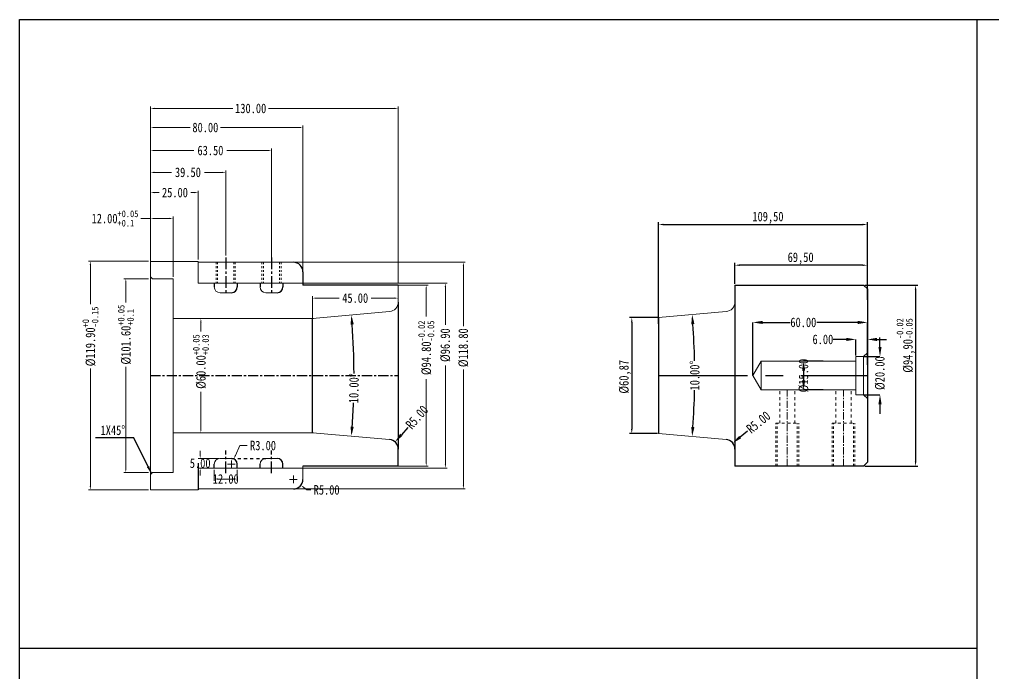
# Model space of a CAD drawing. Header units: millimetres. Extents: x 564 to 2602, y -1989 to 1042.
# Drawn here: x 564 to 1075, y 699 to 1042 of the extents above; entities that cross this region are included whole.
import ezdxf

# ---------------------------------------------------------------- set-up
doc = ezdxf.new("R2010")
doc.units = ezdxf.units.MM
doc.header["$LTSCALE"] = 16.335
doc.header["$PDMODE"] = 3
doc.header["$PDSIZE"] = 0.3125
for name, pattern in [('CENTER', [0.6, 0.375, -0.075, 0.075, -0.075]), ('HIDDEN', [0.2, 0.1, -0.1]), ('HIDDENX2', [0.75, 0.5, -0.25])]:
    doc.linetypes.add(name, pattern=pattern)
doc.layers.get('0').update_dxf_attribs({"linetype": 'CONTINUOUS'})
doc.layers.get('Defpoints').update_dxf_attribs({"linetype": 'CONTINUOUS'})
for name, color, linetype, lineweight in [('cool', 153, 'HIDDEN', 9), ('screw', 33, 'CONTINUOUS', 13), ('虚线', 6, 'HIDDENX2', 13)]:
    doc.layers.add(name, color=color, linetype=linetype, lineweight=lineweight)
doc.layers.add('DEFAULT_2', color=8, linetype='HIDDEN')
doc.styles.get("Standard").update_dxf_attribs({"font": 'txt', "width": 0.8})
doc.dimstyles.new('ISO-25', dxfattribs={"dimtxt": 2.5, "dimasz": 2.5, "dimexe": 1.25, "dimexo": 0.625, "dimtad": 1, "dimtxsty": 'Standard', "dimcen": 2.5, "dimadec": 0, "dimazin": 0, "dimtfac": 1, "dimtmove": 0, "dimatfit": 3, "dimfxl": 0, "dimarcsym": 0})
doc.dimstyles.new('mold', dxfattribs={"dimtxt": 5, "dimasz": 2.5, "dimexe": 1.25, "dimexo": 0.625, "dimtad": 1, "dimzin": 1, "dimtxsty": 'Standard', "dimcen": 0, "dimclrd": 3, "dimclre": 3, "dimclrt": 2, "dimadec": 0, "dimazin": 0, "dimtfac": 1, "dimtofl": 0, "dimtmove": 0, "dimatfit": 3, "dimfxl": 0, "dimarcsym": 0})
doc.dimstyles.get("Standard").update_dxf_attribs({"dimtxt": 0.15625, "dimasz": 0.1875, "dimexe": 0.125, "dimexo": 0.0625, "dimtad": 0, "dimtih": 1, "dimtoh": 1, "dimdsep": 46, "dimtxsty": 'Standard', "dimcen": 0.09, "dimadec": 0, "dimazin": 0, "dimtp": 0.01, "dimtm": 0.01, "dimtfac": 1, "dimtofl": 0, "dimtmove": 0, "dimatfit": 3, "dimfxl": 0, "dimtolj": 1, "dimarcsym": 0})
doc.dimstyles.new('STANDARD$0', dxfattribs={"dimscale": 2, "dimtxt": 3, "dimasz": 3, "dimexe": 1.25, "dimexo": 0.625, "dimgap": 0.5, "dimtad": 0, "dimdsep": 46, "dimlunit": 6, "dimtxsty": 'Standard', "dimblk": 'CLOSEDBLANK', "dimcen": 0, "dimclrt": 2, "dimazin": 2, "dimtfac": 2, "dimtmove": 1, "dimatfit": 3, "dimfxl": 0, "dimtolj": 1, "dimtzin": 0, "dimarcsym": 0})

# ---------------------------------------------------------------- blocks, each defined once
blk = doc.blocks.new('*D86')
at = {"color": 3, "lineweight": -2}
for p, q in [((939.73, 903.4), (939.73, 914.44)), ((1006.73, 913.19), (942.23, 913.19)), ((1009.23, 902.95), (1009.23, 914.44))]:
    blk.add_line(p, q, dxfattribs=at)
at = {"color": 3}
for points in [[(942.23, 913.61), (942.23, 912.77), (939.73, 913.19)], [(1006.73, 913.61), (1006.73, 912.77), (1009.23, 913.19)]]:
    blk.add_solid(points, dxfattribs=at)
at = {"layer": 'Defpoints', "color": 0}
for p in [(939.73, 913.19), (939.73, 902.77), (1009.23, 902.32)]:
    blk.add_point(p, dxfattribs=at)
at = {"color": 2, "insert": (974.23, 916.73), "char_height": 5, "attachment_point": 5}
blk.add_mtext('69,50', dxfattribs=at)
blk = doc.blocks.new('*D87')
at = {"color": 3, "lineweight": -2}
for p, q in [((1007.86, 902.77), (1035.78, 902.77)), ((1034.53, 900.27), (1034.53, 810.37)), ((1007.86, 807.87), (1035.78, 807.87))]:
    blk.add_line(p, q, dxfattribs=at)
at = {"color": 3}
for points in [[(1034.11, 900.27), (1034.94, 900.27), (1034.53, 902.77)], [(1034.11, 810.37), (1034.94, 810.37), (1034.53, 807.87)]]:
    blk.add_solid(points, dxfattribs=at)
at = {"layer": 'Defpoints', "color": 0}
for p in [(1007.23, 902.77), (1007.23, 807.87), (1034.53, 807.87)]:
    blk.add_point(p, dxfattribs=at)
at = {"color": 2, "insert": (1029.4, 871.13), "char_height": 5, "attachment_point": 5, "rotation": 90}
blk.add_mtext('%%C94,90{\\H0.7x;\\S-0.02^ -0.05;}', dxfattribs=at)
blk = doc.blocks.new('*D88')
at = {"color": 4, "lineweight": -2}
for p, q in [((998.23, 874.29), (991.23, 874.29)), ((1003.23, 865.82), (1003.23, 874.29)), ((1009.23, 867.32), (1009.23, 874.29)), ((1014.23, 874.29), (1019.23, 874.29))]:
    blk.add_line(p, q, dxfattribs=at)
at = {"color": 4}
for points in [[(998.23, 875.12), (998.23, 873.45), (1003.23, 874.29)], [(1014.23, 875.12), (1014.23, 873.45), (1009.23, 874.29)]]:
    blk.add_solid(points, dxfattribs=at)
at = {"layer": 'Defpoints', "color": 0}
for p in [(1003.23, 874.29), (1003.23, 865.82), (1009.23, 867.32)]:
    blk.add_point(p, dxfattribs=at)
at = {"color": 6, "insert": (985.9, 874.29), "char_height": 5, "attachment_point": 5}
blk.add_mtext('\\A1;6.00', dxfattribs=at)
blk = doc.blocks.new('*D89')
at = {"color": 4, "lineweight": -2}
for p, q in [((986.03, 862.82), (975.79, 862.82)), ((975.79, 857.82), (975.79, 852.82)), ((986.03, 847.82), (975.79, 847.82))]:
    blk.add_line(p, q, dxfattribs=at)
at = {"color": 4}
for points in [[(974.96, 857.82), (976.62, 857.82), (975.79, 862.82)], [(974.96, 852.82), (976.62, 852.82), (975.79, 847.82)]]:
    blk.add_solid(points, dxfattribs=at)
at = {"layer": 'Defpoints', "color": 0}
for p in [(986.03, 862.82), (975.79, 847.82), (986.03, 847.82)]:
    blk.add_point(p, dxfattribs=at)
at = {"color": 6, "insert": (975.79, 855.32), "char_height": 5, "attachment_point": 5, "rotation": 90}
blk.add_mtext('\\A1;%%c15.00', dxfattribs=at)
blk = doc.blocks.new('*D90')
at = {"color": 4, "lineweight": -2}
for p, q in [((949.23, 855.32), (949.23, 883.2)), ((954.23, 883.2), (968.65, 883.2)), ((1004.23, 883.2), (982.65, 883.2)), ((1009.23, 861), (1009.23, 883.2))]:
    blk.add_line(p, q, dxfattribs=at)
at = {"color": 4}
for points in [[(954.23, 884.03), (954.23, 882.37), (949.23, 883.2)], [(1004.23, 884.03), (1004.23, 882.37), (1009.23, 883.2)]]:
    blk.add_solid(points, dxfattribs=at)
at = {"layer": 'Defpoints', "color": 0}
for p in [(949.23, 883.2), (1009.23, 861), (949.23, 855.32)]:
    blk.add_point(p, dxfattribs=at)
at = {"color": 6, "insert": (975.65, 883.2), "char_height": 5, "attachment_point": 5}
blk.add_mtext('\\A1;60.00', dxfattribs=at)
blk = doc.blocks.new('*D108')
at = {"color": 4, "lineweight": -2}
for p, q in [((1015.86, 870.32), (1015.86, 875.32)), ((1007.23, 865.32), (1015.86, 865.32)), ((1007.23, 845.32), (1015.86, 845.32)), ((1015.86, 840.32), (1015.86, 835.32))]:
    blk.add_line(p, q, dxfattribs=at)
at = {"color": 4}
for points in [[(1015.03, 870.32), (1016.69, 870.32), (1015.86, 865.32)], [(1015.03, 840.32), (1016.69, 840.32), (1015.86, 845.32)]]:
    blk.add_solid(points, dxfattribs=at)
at = {"layer": 'Defpoints', "color": 0}
for p in [(1007.23, 865.32), (1007.23, 845.32), (1015.86, 845.32)]:
    blk.add_point(p, dxfattribs=at)
at = {"color": 6, "insert": (1015.86, 856.61), "char_height": 5, "attachment_point": 5, "rotation": 90}
blk.add_mtext('\\A1;%%c20.00', dxfattribs=at)
blk = doc.blocks.new('*D91')
at = {"color": 1, "lineweight": 0}
for p, q in [((632.16, 906.12), (619.24, 906.12)), ((632.16, 804.52), (619.24, 804.52))]:
    blk.add_line(p, q, dxfattribs=at)
at = {"color": 0, "lineweight": 0}
for p, q in [((620.24, 904.12), (620.24, 893.57)), ((620.24, 806.52), (620.24, 859.97))]:
    blk.add_line(p, q, dxfattribs=at)
at = {"color": 0}
for points in [[(619.91, 904.12), (620.58, 904.12), (620.24, 906.12)], [(619.91, 806.52), (620.58, 806.52), (620.24, 804.52)]]:
    blk.add_solid(points, dxfattribs=at)
at = {"layer": 'Defpoints', "color": 0}
for p in [(633.16, 906.12), (620.24, 804.52), (633.16, 804.52)]:
    blk.add_point(p, dxfattribs=at)
at = {"color": 0, "lineweight": 0, "insert": (620.24, 876.77), "char_height": 5, "attachment_point": 5, "rotation": 90}
blk.add_mtext('\\A1;%%C101.60{\\H0.7x;\\S+0.05^ +0.1;}', dxfattribs=at)
blk = doc.blocks.new('*D92')
at = {"color": 0, "lineweight": 0}
for p, q in [((633.16, 937.69), (628.04, 937.69)), ((643.16, 937.69), (635.16, 937.69))]:
    blk.add_line(p, q, dxfattribs=at)
at = {"color": 1, "lineweight": 0}
for p, q in [((633.16, 915.32), (633.16, 938.69)), ((645.16, 907.12), (645.16, 938.69))]:
    blk.add_line(p, q, dxfattribs=at)
at = {"color": 0}
for points in [[(635.16, 938.03), (635.16, 937.36), (633.16, 937.69)], [(643.16, 938.03), (643.16, 937.36), (645.16, 937.69)]]:
    blk.add_solid(points, dxfattribs=at)
at = {"layer": 'Defpoints', "color": 0}
for p in [(645.16, 937.69), (633.16, 914.32), (645.16, 906.12)]:
    blk.add_point(p, dxfattribs=at)
at = {"color": 0, "lineweight": 0, "insert": (614.57, 937.69), "char_height": 5, "attachment_point": 5}
blk.add_mtext('\\A1;12.00{\\H0.7x;\\S+0.05^ +0.1;}', dxfattribs=at)
blk = doc.blocks.new('*D93')
at = {"color": 1, "lineweight": 0}
for p, q in [((633.16, 915.32), (633.16, 974.32)), ((696.66, 917.4), (696.66, 974.32))]:
    blk.add_line(p, q, dxfattribs=at)
at = {"color": 0, "lineweight": 0}
for p, q in [((635.16, 973.32), (655.96, 973.32)), ((694.66, 973.32), (673.3, 973.32))]:
    blk.add_line(p, q, dxfattribs=at)
at = {"color": 0}
for points in [[(635.16, 973.65), (635.16, 972.99), (633.16, 973.32)], [(694.66, 973.65), (694.66, 972.99), (696.66, 973.32)]]:
    blk.add_solid(points, dxfattribs=at)
at = {"layer": 'Defpoints', "color": 0}
for p in [(696.66, 973.32), (696.66, 916.4), (633.16, 914.32)]:
    blk.add_point(p, dxfattribs=at)
at = {"color": 0, "lineweight": 0, "insert": (664.63, 973.32), "char_height": 5, "attachment_point": 5}
blk.add_mtext('\\A1;63.50', dxfattribs=at)
blk = doc.blocks.new('*D94')
at = {"color": 1, "lineweight": 0}
for p, q in [((632.16, 915.32), (600.65, 915.32)), ((632.16, 795.42), (600.65, 795.42))]:
    blk.add_line(p, q, dxfattribs=at)
at = {"color": 0, "lineweight": 0}
for p, q in [((601.65, 913.32), (601.65, 892.77)), ((601.65, 797.42), (601.65, 858.97))]:
    blk.add_line(p, q, dxfattribs=at)
at = {"color": 0}
for points in [[(601.32, 913.32), (601.98, 913.32), (601.65, 915.32)], [(601.32, 797.42), (601.98, 797.42), (601.65, 795.42)]]:
    blk.add_solid(points, dxfattribs=at)
at = {"layer": 'Defpoints', "color": 0}
for p in [(633.16, 915.32), (601.65, 795.42), (633.16, 795.42)]:
    blk.add_point(p, dxfattribs=at)
at = {"color": 0, "lineweight": 0, "insert": (601.65, 875.87), "char_height": 5, "attachment_point": 5, "rotation": 90}
blk.add_mtext('\\A1;%%C119.90{\\H0.7x;\\S+0^ -0.15;}', dxfattribs=at)
blk = doc.blocks.new('*D95')
at = {"color": 1, "lineweight": 0}
for p, q in [((646.16, 885.32), (660.62, 885.32)), ((646.16, 825.32), (660.62, 825.32))]:
    blk.add_line(p, q, dxfattribs=at)
at = {"color": 0, "lineweight": 0}
for p, q in [((659.62, 883.32), (659.62, 878.47)), ((659.62, 827.32), (659.62, 846.87))]:
    blk.add_line(p, q, dxfattribs=at)
at = {"color": 0}
for points in [[(659.29, 883.32), (659.96, 883.32), (659.62, 885.32)], [(659.29, 827.32), (659.96, 827.32), (659.62, 825.32)]]:
    blk.add_solid(points, dxfattribs=at)
at = {"layer": 'Defpoints', "color": 0}
for p in [(645.16, 885.32), (645.16, 825.32), (659.62, 825.32)]:
    blk.add_point(p, dxfattribs=at)
at = {"color": 0, "lineweight": 0, "insert": (659.62, 862.67), "char_height": 5, "attachment_point": 5, "rotation": 90}
blk.add_mtext('\\A1;%%C60.00{\\H0.7x;\\S+0.05^ +0.03;}', dxfattribs=at)
blk = doc.blocks.new('*D96')
at = {"color": 1, "lineweight": 0}
for p, q in [((666.66, 805.87), (666.66, 800.1)), ((678.66, 805.87), (678.66, 800.1))]:
    blk.add_line(p, q, dxfattribs=at)
at = {"color": 0, "lineweight": 0}
blk.add_line((668.66, 801.1), (676.66, 801.1), dxfattribs=at)
at = {"color": 0}
for points in [[(668.66, 801.44), (668.66, 800.77), (666.66, 801.1)], [(676.66, 801.44), (676.66, 800.77), (678.66, 801.1)]]:
    blk.add_solid(points, dxfattribs=at)
at = {"layer": 'Defpoints', "color": 0}
for p in [(666.66, 806.87), (678.66, 806.87), (678.66, 801.1)]:
    blk.add_point(p, dxfattribs=at)
at = {"color": 0, "lineweight": 0, "insert": (672.66, 801.1), "char_height": 5, "attachment_point": 5}
blk.add_mtext('\\A1;12.00', dxfattribs=at)
blk = doc.blocks.new('*D97')
at = {"color": 0, "lineweight": 0}
for p, q in [((680.06, 818.64), (677.71, 813.43)), ((683.9, 818.64), (680.06, 818.64))]:
    blk.add_line(p, q, dxfattribs=at)
at = {"color": 1, "lineweight": 0}
for p, q in [((673.66, 808.87), (677.66, 808.87)), ((675.66, 806.87), (675.66, 810.87))]:
    blk.add_line(p, q, dxfattribs=at)
at = {"color": 0}
blk.add_solid([(677.41, 813.57), (678.02, 813.29), (676.89, 811.61)], dxfattribs=at)
at = {"layer": 'Defpoints', "color": 0}
for p in [(675.66, 808.87), (676.89, 811.61)]:
    blk.add_point(p, dxfattribs=at)
at = {"color": 0, "lineweight": 0, "insert": (692.23, 818.64), "char_height": 5, "attachment_point": 5}
blk.add_mtext('\\A1;R3.00', dxfattribs=at)
blk = doc.blocks.new('*D110')
at = {"color": 1, "lineweight": 0}
for p, q in [((633.16, 915.32), (633.16, 952.26)), ((658.16, 916.22), (658.16, 952.26))]:
    blk.add_line(p, q, dxfattribs=at)
at = {"color": 0, "lineweight": 0}
for p, q in [((635.16, 951.26), (637.68, 951.26)), ((656.16, 951.26), (654.35, 951.26))]:
    blk.add_line(p, q, dxfattribs=at)
at = {"color": 0}
for points in [[(635.16, 951.59), (635.16, 950.93), (633.16, 951.26)], [(656.16, 951.59), (656.16, 950.93), (658.16, 951.26)]]:
    blk.add_solid(points, dxfattribs=at)
at = {"layer": 'Defpoints', "color": 0}
for p in [(633.16, 951.26), (658.16, 915.22), (633.16, 914.32)]:
    blk.add_point(p, dxfattribs=at)
at = {"color": 0, "lineweight": 0, "insert": (646.02, 951.26), "char_height": 5, "attachment_point": 5}
blk.add_mtext('\\A1;25.00', dxfattribs=at)
blk = doc.blocks.new('*D111')
at = {"color": 1, "lineweight": 0}
for p, q in [((633.16, 931.01), (633.16, 962.86)), ((672.66, 918.3), (672.66, 962.86))]:
    blk.add_line(p, q, dxfattribs=at)
at = {"color": 0, "lineweight": 0}
for p, q in [((635.16, 961.86), (644.16, 961.86)), ((670.66, 961.86), (661.49, 961.86))]:
    blk.add_line(p, q, dxfattribs=at)
at = {"color": 0}
for points in [[(635.16, 962.19), (635.16, 961.52), (633.16, 961.86)], [(670.66, 962.19), (670.66, 961.52), (672.66, 961.86)]]:
    blk.add_solid(points, dxfattribs=at)
at = {"layer": 'Defpoints', "color": 0}
for p in [(633.16, 961.86), (633.16, 930.01), (672.66, 917.3)]:
    blk.add_point(p, dxfattribs=at)
at = {"color": 0, "lineweight": 0, "insert": (652.82, 961.86), "char_height": 5, "attachment_point": 5}
blk.add_mtext('\\A1;39.50', dxfattribs=at)
blk = doc.blocks.new('*D112')
at = {"color": 1, "lineweight": 0}
for p, q in [((709.16, 914.72), (798.33, 914.72)), ((709.16, 795.92), (798.33, 795.92))]:
    blk.add_line(p, q, dxfattribs=at)
at = {"color": 0, "lineweight": 0}
for p, q in [((797.33, 912.72), (797.33, 881.26)), ((797.33, 797.92), (797.33, 858.59))]:
    blk.add_line(p, q, dxfattribs=at)
at = {"color": 0}
for points in [[(797, 912.72), (797.67, 912.72), (797.33, 914.72)], [(797, 797.92), (797.67, 797.92), (797.33, 795.92)]]:
    blk.add_solid(points, dxfattribs=at)
at = {"layer": 'Defpoints', "color": 0}
for p in [(708.16, 914.72), (708.16, 795.92), (797.33, 795.92)]:
    blk.add_point(p, dxfattribs=at)
at = {"color": 0, "lineweight": 0, "insert": (797.33, 869.93), "char_height": 5, "attachment_point": 5, "rotation": 90}
blk.add_mtext('\\A1;%%c118.80', dxfattribs=at)
blk = doc.blocks.new('*D98')
at = {"color": 0, "lineweight": 0}
for p, q in [((659.26, 813.87), (659.26, 815.87)), ((659.26, 804.87), (659.26, 802.87))]:
    blk.add_line(p, q, dxfattribs=at)
at = {"color": 1, "lineweight": 0}
for p, q in [((669.23, 811.87), (658.26, 811.87)), ((669.23, 806.87), (658.26, 806.87))]:
    blk.add_line(p, q, dxfattribs=at)
at = {"color": 0}
for points in [[(658.93, 813.87), (659.59, 813.87), (659.26, 811.87)], [(658.93, 804.87), (659.59, 804.87), (659.26, 806.87)]]:
    blk.add_solid(points, dxfattribs=at)
at = {"layer": 'Defpoints', "color": 0}
for p in [(670.23, 811.87), (659.26, 806.87), (670.23, 806.87)]:
    blk.add_point(p, dxfattribs=at)
at = {"color": 0, "lineweight": 0, "insert": (659.26, 809.37), "char_height": 5, "attachment_point": 5}
blk.add_mtext('\\A1;5.00', dxfattribs=at)
blk = doc.blocks.new('*D113')
at = {"color": 1, "lineweight": 0}
for p, q in [((708.16, 798.92), (708.16, 802.92)), ((706.16, 800.92), (710.16, 800.92))]:
    blk.add_line(p, q, dxfattribs=at)
at = {"color": 0, "lineweight": 0}
for p, q in [((715.25, 795.38), (713.67, 796.61)), ((717.25, 795.38), (715.25, 795.38))]:
    blk.add_line(p, q, dxfattribs=at)
at = {"color": 0}
blk.add_solid([(713.88, 796.88), (713.47, 796.35), (712.1, 797.84)], dxfattribs=at)
at = {"layer": 'Defpoints', "color": 0}
for p in [(708.16, 800.92), (712.1, 797.84)]:
    blk.add_point(p, dxfattribs=at)
at = {"color": 0, "lineweight": 0, "insert": (725.58, 795.38), "char_height": 5, "attachment_point": 5}
blk.add_mtext('\\A1;R5.00', dxfattribs=at)
blk = doc.blocks.new('*D99')
at = {"color": 1, "lineweight": 0}
for p, q in [((757.33, 902.72), (778.82, 902.72)), ((757.76, 807.92), (778.82, 807.92))]:
    blk.add_line(p, q, dxfattribs=at)
at = {"color": 0, "lineweight": 0}
for p, q in [((777.82, 900.72), (777.82, 886.33)), ((777.82, 809.92), (777.82, 853.4))]:
    blk.add_line(p, q, dxfattribs=at)
at = {"color": 0}
for points in [[(777.49, 900.72), (778.15, 900.72), (777.82, 902.72)], [(777.49, 809.92), (778.15, 809.92), (777.82, 807.92)]]:
    blk.add_solid(points, dxfattribs=at)
at = {"layer": 'Defpoints', "color": 0}
for p in [(756.33, 902.72), (756.76, 807.92), (777.82, 807.92)]:
    blk.add_point(p, dxfattribs=at)
at = {"color": 0, "lineweight": 0, "insert": (777.82, 869.87), "char_height": 5, "attachment_point": 5, "rotation": 90}
blk.add_mtext('\\A1;%%C94.80{\\H0.7x;\\S-0.02^ -0.05;}', dxfattribs=at)
blk = doc.blocks.new('*D100')
at = {"color": 1, "lineweight": 0}
for p, q in [((633.16, 915.32), (633.16, 996.38)), ((763.16, 903.72), (763.16, 996.38))]:
    blk.add_line(p, q, dxfattribs=at)
at = {"color": 0, "lineweight": 0}
for p, q in [((635.16, 995.38), (676.41, 995.38)), ((761.16, 995.38), (695.08, 995.38))]:
    blk.add_line(p, q, dxfattribs=at)
at = {"color": 0}
for points in [[(635.16, 995.71), (635.16, 995.05), (633.16, 995.38)], [(761.16, 995.71), (761.16, 995.05), (763.16, 995.38)]]:
    blk.add_solid(points, dxfattribs=at)
at = {"layer": 'Defpoints', "color": 0}
for p in [(763.16, 995.38), (633.16, 914.32), (763.16, 902.72)]:
    blk.add_point(p, dxfattribs=at)
at = {"color": 0, "lineweight": 0, "insert": (685.75, 995.38), "char_height": 5, "attachment_point": 5}
blk.add_mtext('\\A1;130.00', dxfattribs=at)
blk = doc.blocks.new('*D101')
at = {"color": 1, "lineweight": 0}
for p, q in [((711.86, 903.77), (788.87, 903.77)), ((711.86, 806.87), (788.87, 806.87))]:
    blk.add_line(p, q, dxfattribs=at)
at = {"color": 0, "lineweight": 0}
for p, q in [((787.87, 901.77), (787.87, 881.96)), ((787.87, 808.87), (787.87, 860.63))]:
    blk.add_line(p, q, dxfattribs=at)
at = {"color": 0}
for points in [[(787.54, 901.77), (788.2, 901.77), (787.87, 903.77)], [(787.54, 808.87), (788.2, 808.87), (787.87, 806.87)]]:
    blk.add_solid(points, dxfattribs=at)
at = {"layer": 'Defpoints', "color": 0}
for p in [(710.86, 903.77), (710.86, 806.87), (787.87, 806.87)]:
    blk.add_point(p, dxfattribs=at)
at = {"color": 0, "lineweight": 0, "insert": (787.87, 871.29), "char_height": 5, "attachment_point": 5, "rotation": 90}
blk.add_mtext('\\A1;%%c96.90', dxfattribs=at)
blk = doc.blocks.new('*D114')
at = {"color": 1, "lineweight": 0}
for p, q in [((633.16, 977.48), (633.16, 986.39)), ((713.16, 910.72), (713.16, 986.39))]:
    blk.add_line(p, q, dxfattribs=at)
at = {"color": 0, "lineweight": 0}
for p, q in [((635.16, 985.39), (653.97, 985.39)), ((711.16, 985.39), (669.97, 985.39))]:
    blk.add_line(p, q, dxfattribs=at)
at = {"color": 0}
for points in [[(635.16, 985.72), (635.16, 985.06), (633.16, 985.39)], [(711.16, 985.72), (711.16, 985.06), (713.16, 985.39)]]:
    blk.add_solid(points, dxfattribs=at)
at = {"layer": 'Defpoints', "color": 0}
for p in [(633.16, 985.39), (633.16, 976.48), (713.16, 909.72)]:
    blk.add_point(p, dxfattribs=at)
at = {"color": 0, "lineweight": 0, "insert": (661.97, 985.39), "char_height": 5, "attachment_point": 5}
blk.add_mtext('\\A1;80.00', dxfattribs=at)
blk = doc.blocks.new('*D102')
at = {"color": 3, "lineweight": -2}
for p, q in [((899.11, 885.76), (884.41, 885.76)), ((885.66, 883.26), (885.66, 827.38)), ((899.11, 824.88), (884.41, 824.88))]:
    blk.add_line(p, q, dxfattribs=at)
at = {"color": 3}
for points in [[(885.24, 883.26), (886.07, 883.26), (885.66, 885.76)], [(885.24, 827.38), (886.07, 827.38), (885.66, 824.88)]]:
    blk.add_solid(points, dxfattribs=at)
at = {"layer": 'Defpoints', "color": 0}
for p in [(899.73, 885.76), (885.66, 824.88), (899.73, 824.88)]:
    blk.add_point(p, dxfattribs=at)
at = {"color": 2, "insert": (882.12, 854.7), "char_height": 5, "attachment_point": 5, "rotation": 90}
blk.add_mtext('%%c60,87', dxfattribs=at)
blk = doc.blocks.new('*D103')
at = {"color": 3, "lineweight": -2}
for p, q in [((899.73, 882.43), (899.73, 935.79)), ((1009.23, 895.03), (1009.23, 935.79)), ((902.23, 934.54), (1006.73, 934.54))]:
    blk.add_line(p, q, dxfattribs=at)
at = {"color": 3}
for points in [[(902.23, 934.95), (902.23, 934.12), (899.73, 934.54)], [(1006.73, 934.95), (1006.73, 934.12), (1009.23, 934.54)]]:
    blk.add_solid(points, dxfattribs=at)
at = {"layer": 'Defpoints', "color": 0}
for p in [(1009.23, 934.54), (1009.23, 894.41), (899.73, 881.8)]:
    blk.add_point(p, dxfattribs=at)
at = {"color": 2, "insert": (957.08, 938.08), "char_height": 5, "attachment_point": 5}
blk.add_mtext('109,50', dxfattribs=at)
blk = doc.blocks.new('*D115')
at = {"color": 6, "linetype": 'Continuous', "lineweight": -2}
for start, end in [(0.1607, 4.2145), (355.7855, 357.7516)]:
    blk.add_arc((375.26, 855.32), 364.7, start, end, dxfattribs=at)
at = {"color": 6}
for points in [[(738.14, 882.06), (739.8, 882.19), (738.57, 887.11)], [(739.8, 828.45), (738.14, 828.59), (738.57, 823.54)]]:
    blk.add_solid(points, dxfattribs=at)
at = {"layer": 'Defpoints', "color": 0}
for p in [(718.16, 885.32), (758.59, 888.86), (739.8, 865.93), (718.16, 825.32), (758.59, 821.78)]:
    blk.add_point(p, dxfattribs=at)
at = {"color": 4, "insert": (739.9, 848.68), "char_height": 5, "attachment_point": 5, "rotation": 88.9562}
blk.add_mtext('\\A1;10.00°', dxfattribs=at)
blk = doc.blocks.new('*D116')
at = {"color": 1, "lineweight": 0}
for p, q in [((718.16, 879.38), (718.16, 896.93)), ((763.16, 879.38), (763.16, 896.93))]:
    blk.add_line(p, q, dxfattribs=at)
at = {"color": 0, "lineweight": 0}
for p, q in [((720.16, 895.93), (732.24, 895.93)), ((761.16, 895.93), (748.91, 895.93))]:
    blk.add_line(p, q, dxfattribs=at)
at = {"color": 0}
for points in [[(720.16, 896.27), (720.16, 895.6), (718.16, 895.93)], [(761.16, 896.27), (761.16, 895.6), (763.16, 895.93)]]:
    blk.add_solid(points, dxfattribs=at)
at = {"layer": 'Defpoints', "color": 0}
for p in [(718.16, 895.93), (718.16, 878.38), (763.16, 878.38)]:
    blk.add_point(p, dxfattribs=at)
at = {"color": 0, "lineweight": 0, "insert": (740.57, 895.93), "char_height": 5, "attachment_point": 5}
blk.add_mtext('\\A1;45.00', dxfattribs=at)
blk = doc.blocks.new('*D118')
at = {"color": 6, "linetype": 'Continuous', "lineweight": -2}
blk.add_line((768.1, 828.04), (764.79, 824.29), dxfattribs=at)
at = {"color": 6}
blk.add_solid([(764.16, 824.84), (765.41, 823.74), (761.47, 820.55)], dxfattribs=at)
at = {"layer": 'Defpoints', "color": 0}
for p in [(761.47, 820.55), (758.16, 816.8)]:
    blk.add_point(p, dxfattribs=at)
at = {"color": 4, "insert": (772.96, 833.53), "char_height": 5, "attachment_point": 5, "rotation": 48.4861}
blk.add_mtext('\\A1;R5.00', dxfattribs=at)
blk = doc.blocks.new('*D119')
at = {"color": 6, "linetype": 'Continuous', "lineweight": -2}
for start, end in [(1.1974, 4.2191), (355.7809, 358.8025)]:
    blk.add_arc((551.83, 855.32), 366.86, start, end, dxfattribs=at)
at = {"color": 6}
for points in [[(916.87, 882.25), (918.53, 882.38), (917.3, 887.3)], [(918.53, 828.27), (916.87, 828.4), (917.3, 823.35)]]:
    blk.add_solid(points, dxfattribs=at)
at = {"layer": 'Defpoints', "color": 0}
for p in [(899.73, 885.76), (935.17, 888.86), (918.54, 865.99), (899.73, 824.88), (935.17, 821.78)]:
    blk.add_point(p, dxfattribs=at)
at = {"color": 4, "insert": (918.69, 855.32), "char_height": 5, "attachment_point": 5, "rotation": 90}
blk.add_mtext('\\A1;10.00°', dxfattribs=at)
blk = doc.blocks.new('*D120')
at = {"color": 6, "linetype": 'Continuous', "lineweight": -2}
blk.add_line((946.38, 826.25), (942.5, 823.1), dxfattribs=at)
at = {"color": 6}
blk.add_solid([(941.97, 823.75), (943.02, 822.46), (938.62, 819.95)], dxfattribs=at)
at = {"layer": 'Defpoints', "color": 0}
for p in [(938.62, 819.95), (934.73, 816.8)]:
    blk.add_point(p, dxfattribs=at)
at = {"color": 4, "insert": (952.08, 830.87), "char_height": 5, "attachment_point": 5, "rotation": 39.0496}
blk.add_mtext('\\A1;R5.00', dxfattribs=at)

msp = doc.modelspace()

# ---------------------------------------------------------------- linework, layer by layer
at = {"ltscale": 0.5}
for p, q in [((1066.591, 1042.003), (1066.591, 356.29)), ((763.158, 807.922), (763.158, 816.803)), ((564.467, 712.378), (1066.591, 712.378))]:
    msp.add_line(p, q, dxfattribs=at)
at = {"lineweight": 0}
for p, q in [((633.158, 915.222), (658.158, 915.222)), ((633.158, 915.222), (633.158, 907.122)), ((658.158, 915.222), (658.158, 903.772)), ((658.158, 914.722), (708.158, 914.722)), ((633.158, 907.122), (634.158, 906.122)), ((633.158, 907.122), (633.158, 803.522)), ((645.158, 906.122), (634.158, 906.122)), ((645.158, 906.122), (645.158, 885.322)), ((658.158, 903.772), (713.158, 903.772)), ((763.158, 902.722), (763.158, 893.841)), ((669.658, 898.772), (675.658, 898.772)), ((693.658, 898.772), (699.658, 898.772)), ((645.158, 885.322), (645.158, 825.322)), ((645.158, 885.322), (718.658, 885.322)), ((718.158, 885.322), (758.594, 888.86)), ((899.733, 885.76), (935.169, 888.86)), ((645.158, 804.522), (645.158, 825.322)), ((645.158, 825.322), (718.658, 825.322)), ((718.158, 825.322), (758.594, 821.784)), ((899.733, 824.885), (935.169, 821.785)), ((669.658, 811.872), (675.658, 811.872)), ((693.658, 811.872), (699.658, 811.872)), ((713.158, 807.922), (713.158, 800.922)), ((634.158, 804.522), (633.158, 803.522)), ((633.158, 803.522), (633.158, 795.422)), ((645.158, 804.522), (634.158, 804.522)), ((658.158, 806.872), (713.158, 806.872)), ((633.158, 795.422), (658.158, 795.422)), ((658.158, 795.922), (708.158, 795.922))]:
    msp.add_line(p, q, dxfattribs=at)
at = {"color": 1, "linetype": 'CENTER'}
for p, q in [((672.658, 917.304), (672.658, 898.772)), ((696.658, 917.304), (696.658, 898.772)), ((672.658, 804.127), (672.658, 816.103)), ((696.658, 804.127), (696.658, 816.103))]:
    msp.add_line(p, q, dxfattribs=at)
for p, q in [((713.158, 909.722), (713.158, 902.722)), ((666.658, 903.772), (666.658, 901.772)), ((678.658, 903.772), (678.658, 901.772)), ((690.658, 903.772), (690.658, 901.772)), ((702.658, 903.772), (702.658, 901.772)), ((763.158, 902.722), (713.158, 902.722)), ((939.733, 902.772), (939.733, 807.872)), ((939.733, 902.772), (1007.233, 902.771)), ((1007.233, 902.771), (1009.233, 900.771)), ((1009.233, 900.771), (1009.233, 809.873)), ((763.158, 893.841), (763.158, 816.803)), ((718.158, 825.322), (718.158, 885.322)), ((899.733, 885.76), (899.733, 824.885)), ((658.158, 809.422), (658.158, 795.422)), ((666.658, 806.872), (666.658, 808.872)), ((678.658, 806.872), (678.658, 808.872)), ((690.658, 806.872), (690.658, 808.872)), ((702.658, 806.872), (702.658, 808.872)), ((763.158, 807.922), (713.158, 807.922)), ((1007.233, 807.873), (939.733, 807.872)), ((1009.233, 809.873), (1007.233, 807.873))]:
    msp.add_line(p, q)
at = {"color": 1, "linetype": 'CENTER', "ltscale": 0.870768}
msp.add_line((633.158, 855.322), (763.158, 855.322), dxfattribs=at)
at = {"color": 1, "linetype": 'CENTER', "ltscale": 7.62}
msp.add_line((899.733, 855.322), (1009.233, 855.322), dxfattribs=at)
at = {"ltscale": 0.5}
msp.add_lwpolyline([(564.467, 1042.003), (1446.156, 1042.003), (1446.156, 356.29), (564.467, 356.29)], close=True, dxfattribs=at)
for centre, radius, start, end in [((708.158, 909.722), 5, 0, 90), ((675.658, 901.772), 3, 270, 0), ((699.658, 901.772), 3, 270, 0), ((675.658, 808.872), 3, 0, 90), ((699.658, 808.872), 3, 0, 90), ((708.158, 800.922), 5, 270, 0)]:
    msp.add_arc(centre, radius, start, end)
at = {"lineweight": 0}
for centre, radius, start, end in [((669.658, 901.772), 3, 180, 270), ((693.658, 901.772), 3, 180, 270), ((758.158, 893.841), 5, 275, 0), ((934.733, 893.841), 5, 275, 0), ((669.658, 808.872), 3, 90, 180), ((693.658, 808.872), 3, 90, 180)]:
    msp.add_arc(centre, radius, start, end, dxfattribs=at)
at = {"ltscale": 0.5}
for centre in [(758.158, 816.803), (934.733, 816.804)]:
    msp.add_arc(centre, 5, 0, 85, dxfattribs=at)
at = {"layer": 'cool', "ltscale": 0.932966}
for p, q in [((963.233, 830.322), (963.233, 847.822)), ((971.233, 830.322), (971.233, 847.822)), ((992.733, 830.322), (992.733, 847.822)), ((1000.733, 830.322), (1000.733, 847.822)), ((961.234, 830.322), (973.234, 830.322)), ((990.734, 830.322), (1002.734, 830.322))]:
    msp.add_line(p, q, dxfattribs=at)
at = {"layer": 'cool', "color": 1, "linetype": 'CENTER', "ltscale": 0.621977}
for p, q in [((967.233, 807.873), (967.233, 847.822)), ((996.733, 807.873), (996.733, 847.822))]:
    msp.add_line(p, q, dxfattribs=at)
at = {"layer": 'DEFAULT_2', "color": 8, "linetype": 'HIDDEN'}
msp.add_line((675.658, 811.872), (693.658, 811.872), dxfattribs=at)
at = {"layer": 'screw', "color": 92, "linetype": 'HIDDEN', "ltscale": 0.621977}
for p, q in [((667.658, 914.722), (667.658, 903.772)), ((677.658, 914.722), (677.658, 903.772)), ((691.658, 914.722), (691.658, 903.772)), ((701.658, 914.722), (701.658, 903.772))]:
    msp.add_line(p, q, dxfattribs=at)
at = {"layer": 'screw', "linetype": 'HIDDEN', "ltscale": 0.621977}
for p, q in [((668.408, 914.722), (668.408, 903.772)), ((676.908, 914.722), (676.908, 903.772)), ((692.408, 914.722), (692.408, 903.772)), ((700.908, 914.722), (700.908, 903.772))]:
    msp.add_line(p, q, dxfattribs=at)
at = {"layer": 'screw', "color": 92, "linetype": 'HIDDEN', "ltscale": 0.746373}
for p, q in [((961.233, 807.873), (961.234, 830.322)), ((973.233, 807.873), (973.234, 830.322)), ((990.733, 807.873), (990.734, 830.322)), ((1002.733, 807.873), (1002.734, 830.322))]:
    msp.add_line(p, q, dxfattribs=at)
at = {"layer": 'screw', "linetype": 'HIDDEN', "ltscale": 0.746373}
for p, q in [((961.983, 807.873), (961.984, 830.322)), ((972.483, 807.873), (972.484, 830.322)), ((991.483, 807.873), (991.484, 830.322)), ((1001.983, 807.873), (1001.984, 830.322))]:
    msp.add_line(p, q, dxfattribs=at)
at = {"layer": '虚线', "ltscale": 10}
for p, q in [((1003.233, 865.322), (1003.233, 845.322)), ((1007.233, 865.322), (1003.233, 865.322)), ((1007.233, 865.322), (1009.233, 867.322)), ((1007.233, 865.322), (1007.233, 845.322)), ((949.233, 855.322), (953.564, 862.822)), ((1003.233, 862.822), (953.564, 862.822)), ((953.564, 862.822), (953.564, 847.822)), ((949.233, 855.322), (953.564, 847.822)), ((1003.233, 847.822), (953.564, 847.822)), ((1007.233, 845.322), (1003.233, 845.322)), ((1007.233, 845.322), (1009.233, 843.322))]:
    msp.add_line(p, q, dxfattribs=at)

# ---------------------------------------------------------------- texts
at = {"insert": (606.99, 829.165), "char_height": 5, "width": 18.00079, "attachment_point": 1}
msp.add_mtext('{\\fSimSun|b0|i0|c134|p2;1X45%%D}', dxfattribs=at)

# ---------------------------------------------------------------- dimensions: what is measured, and where the dimension line sits
at = {"lineweight": 0}
for base, p1, p2, dimstyle, override, picture, middle in [((763.158, 995.38), (633.158, 914.322), (763.158, 902.722), 'Standard', {"dimtxt": 5, "dimasz": 2, "dimexe": 1, "dimexo": 1, "dimgap": 1, "dimzin": 0, "dimdsep": 0, "dimcen": 2, "dimclre": 1, "dimtol": 0, "dimtp": 0, "dimtm": 0, "dimtzin": 0, "dimlwd": 0, "dimlwe": 0}, '*D100', (685.746, 995.38)), ((633.158, 985.39), (713.158, 909.722), (633.158, 976.484), 'STANDARD$0', {"dimscale": 1, "dimtxt": 5, "dimasz": 2, "dimexe": 1, "dimexo": 1, "dimgap": 1, "dimtih": 1, "dimtoh": 1, "dimzin": 0, "dimdsep": 0, "dimlunit": 2, "dimcen": 2, "dimclre": 1, "dimclrt": 0, "dimadec": 0, "dimazin": 0, "dimtfac": 1, "dimtofl": 0, "dimtmove": 0, "dimlwd": 0, "dimlwe": 0}, '*D114', (661.967, 985.39)), ((696.658, 973.319), (633.158, 914.322), (696.658, 916.404), 'Standard', {"dimtxt": 5, "dimasz": 2, "dimexe": 1, "dimexo": 1, "dimgap": 1, "dimzin": 0, "dimdsep": 0, "dimcen": 2, "dimclre": 1, "dimtol": 0, "dimtp": 0, "dimtm": 0, "dimtzin": 0, "dimlwd": 0, "dimlwe": 0}, '*D93', (664.632, 973.319)), ((633.158, 961.855), (672.658, 917.304), (633.158, 930.008), 'Standard', {"dimtxt": 5, "dimasz": 2, "dimexe": 1, "dimexo": 1, "dimgap": 1, "dimzin": 0, "dimdsep": 0, "dimcen": 2, "dimclre": 1, "dimtol": 0, "dimtp": 0, "dimtm": 0, "dimtzin": 0, "dimlwd": 0, "dimlwe": 0}, '*D111', (652.822, 961.855)), ((633.158, 951.26), (658.158, 915.222), (633.158, 914.322), 'Standard', {"dimtxt": 5, "dimasz": 2, "dimexe": 1, "dimexo": 1, "dimgap": 1, "dimzin": 0, "dimdsep": 0, "dimcen": 2, "dimclre": 1, "dimtol": 0, "dimtp": 0, "dimtm": 0, "dimtzin": 0, "dimlwd": 0, "dimlwe": 0}, '*D110', (646.018, 951.26)), ((718.158, 895.933), (763.158, 878.381), (718.158, 878.381), 'STANDARD$0', {"dimscale": 1, "dimtxt": 5, "dimasz": 2, "dimexe": 1, "dimexo": 1, "dimgap": 1, "dimzin": 0, "dimdsep": 0, "dimlunit": 2, "dimcen": 2, "dimclre": 1, "dimclrt": 0, "dimadec": 0, "dimazin": 0, "dimtfac": 1, "dimtofl": 0, "dimtmove": 0, "dimlwd": 0, "dimlwe": 0}, '*D116', (740.574, 895.933)), ((678.658, 801.104), (666.658, 806.872), (678.658, 806.872), 'Standard', {"dimtxt": 5, "dimasz": 2, "dimexe": 1, "dimexo": 1, "dimgap": 1, "dimzin": 0, "dimdsep": 0, "dimcen": 2, "dimclre": 1, "dimtol": 0, "dimtp": 0, "dimtm": 0, "dimtzin": 0, "dimlwd": 0, "dimlwe": 0}, '*D96', (672.658, 801.104))]:
    dim = msp.add_linear_dim(base=base, p1=p1, p2=p2, dimstyle=dimstyle, override=override, dxfattribs=at)
    dim.commit()
    dim.dimension.update_dxf_attribs({"geometry": picture, "text_midpoint": middle, "dimtype": 160})
dim = msp.add_linear_dim(base=(645.158, 937.693), p1=(633.158, 914.322), p2=(645.158, 906.122), text='<>{\\H0.7x;\\S+0.05^ +0.1;}', dimstyle='Standard', override={"dimtxt": 5, "dimasz": 2, "dimexe": 1, "dimexo": 1, "dimgap": 1, "dimzin": 0, "dimdsep": 0, "dimcen": 2, "dimclre": 1, "dimtol": 0, "dimtp": 0, "dimtm": 0, "dimtzin": 0, "dimlwd": 0, "dimlwe": 0}, dxfattribs=at)
dim.commit()
dim.dimension.update_dxf_attribs({"geometry": '*D92', "text_midpoint": (614.575, 937.693), "dimtype": 160})
at = {"color": 6}
for base, p1, p2, picture, middle in [((1009.233, 934.537), (899.733, 881.801), (1009.233, 894.409), '*D103', (957.082, 934.537)), ((939.733, 913.19), (1009.233, 902.322), (939.733, 902.772), '*D86', (974.233, 913.19))]:
    dim = msp.add_linear_dim(base=base, p1=p1, p2=p2, dimstyle='mold', dxfattribs=at)
    dim.commit()
    dim.dimension.update_dxf_attribs({"geometry": picture, "text_midpoint": middle, "dimtype": 160})
at = {"lineweight": 0}
for base, p1, p2, text, dimstyle, override, picture, middle in [((601.651, 795.422), (633.158, 915.322), (633.158, 795.422), '%%C<>{\\H0.7x;\\S+0^ -0.15;}', 'STANDARD$0', {"dimscale": 1, "dimtxt": 5, "dimasz": 2, "dimexe": 1, "dimexo": 1, "dimgap": 1, "dimzin": 0, "dimdsep": 0, "dimlunit": 2, "dimcen": 2, "dimclre": 1, "dimclrt": 0, "dimadec": 0, "dimazin": 0, "dimtfac": 1, "dimtofl": 0, "dimtmove": 0, "dimlwd": 0, "dimlwe": 0}, '*D94', (601.651, 875.874)), ((797.332, 795.922), (708.158, 914.722), (708.158, 795.922), '%%c<>', 'Standard', {"dimtxt": 5, "dimasz": 2, "dimexe": 1, "dimexo": 1, "dimgap": 1, "dimtih": 0, "dimtoh": 0, "dimzin": 0, "dimdsep": 0, "dimcen": 2, "dimclre": 1, "dimtol": 0, "dimlim": 0, "dimtp": 0, "dimtm": 0, "dimtzin": 0, "dimlwd": 0, "dimlwe": 0}, '*D112', (797.332, 869.925)), ((620.244, 804.522), (633.158, 906.122), (633.158, 804.522), '%%C<>{\\H0.7x;\\S+0.05^ +0.1;}', 'STANDARD$0', {"dimscale": 1, "dimtxt": 5, "dimasz": 2, "dimexe": 1, "dimexo": 1, "dimgap": 1, "dimzin": 0, "dimdsep": 0, "dimlunit": 2, "dimcen": 2, "dimclre": 1, "dimclrt": 0, "dimadec": 0, "dimazin": 0, "dimtfac": 1, "dimtofl": 0, "dimtmove": 0, "dimlwd": 0, "dimlwe": 0}, '*D91', (620.244, 876.77)), ((787.87, 806.872), (710.858, 903.772), (710.858, 806.872), '%%c<>', 'STANDARD$0', {"dimscale": 1, "dimtxt": 5, "dimasz": 2, "dimexe": 1, "dimexo": 1, "dimgap": 1, "dimzin": 0, "dimdsep": 0, "dimlunit": 2, "dimcen": 2, "dimclre": 1, "dimclrt": 0, "dimadec": 0, "dimazin": 0, "dimtfac": 1, "dimtofl": 0, "dimtmove": 0, "dimlwd": 0, "dimlwe": 0}, '*D101', (787.87, 871.293)), ((777.821, 807.922), (756.325, 902.722), (756.758, 807.922), '%%C<>{\\H0.7x;\\S-0.02^ -0.05;}', 'STANDARD$0', {"dimscale": 1, "dimtxt": 5, "dimasz": 2, "dimexe": 1, "dimexo": 1, "dimgap": 1, "dimzin": 0, "dimdsep": 0, "dimlunit": 2, "dimcen": 2, "dimclre": 1, "dimclrt": 0, "dimadec": 0, "dimazin": 0, "dimtfac": 1, "dimtofl": 0, "dimtmove": 0, "dimlwd": 0, "dimlwe": 0}, '*D99', (777.821, 869.865)), ((659.624, 825.322), (645.158, 885.322), (645.158, 825.322), '%%C<>{\\H0.7x;\\S+0.05^ +0.03;}', 'STANDARD$0', {"dimscale": 1, "dimtxt": 5, "dimasz": 2, "dimexe": 1, "dimexo": 1, "dimgap": 1, "dimzin": 0, "dimdsep": 0, "dimlunit": 2, "dimcen": 2, "dimclre": 1, "dimclrt": 0, "dimadec": 0, "dimazin": 0, "dimtfac": 1, "dimtofl": 0, "dimtmove": 0, "dimlwd": 0, "dimlwe": 0}, '*D95', (659.624, 862.668))]:
    dim = msp.add_linear_dim(base=base, p1=p1, p2=p2, angle=90, text=text, dimstyle=dimstyle, override=override, dxfattribs=at)
    dim.commit()
    dim.dimension.update_dxf_attribs({"geometry": picture, "text_midpoint": middle, "dimtype": 160})
at = {"color": 6}
for base, p1, p2, text, picture, middle in [((1034.527, 807.873), (1007.233, 902.771), (1007.233, 807.873), '%%C<>{\\H0.7x;\\S-0.02^ -0.05;}', '*D87', (1034.527, 871.132)), ((885.6577, 824.8849), (899.7335, 885.7598), (899.7335, 824.8849), '%%c<>', '*D102', (885.6577, 854.7014))]:
    dim = msp.add_linear_dim(base=base, p1=p1, p2=p2, angle=90, text=text, dimstyle='mold', dxfattribs=at)
    dim.commit()
    dim.dimension.update_dxf_attribs({"geometry": picture, "text_midpoint": middle, "dimtype": 160})
for base, line1, line2, picture, middle in [((739.804, 865.929), ((718.158, 825.322), (758.594, 821.784)), ((718.158, 885.322), (758.594, 888.86)), '*D115', (739.898, 848.678)), ((918.537, 865.992), ((899.733, 824.885), (935.169, 821.785)), ((899.733, 885.76), (935.169, 888.86)), '*D119', (918.692, 855.322))]:
    dim = msp.add_angular_dim_2l(base=base, line1=line1, line2=line2, dimstyle='Standard', override={"dimtxt": 5, "dimasz": 5, "dimexe": 0, "dimexo": 0, "dimgap": 0, "dimtih": 0, "dimtoh": 0, "dimzin": 0, "dimcen": 0, "dimclrd": 6, "dimclre": 6, "dimclrt": 4, "dimadec": 2, "dimtp": 0, "dimtm": 0, "dimfxl": 1.25, "dimtzin": 0})
    dim.commit()
    dim.dimension.update_dxf_attribs({"geometry": picture, "text_midpoint": middle, "dimtype": 162})
for base, p1, p2, picture, middle in [((949.233, 883.201), (1009.233, 860.997), (949.233, 855.322), '*D90', (975.651, 883.201)), ((1003.233, 874.287), (1009.233, 867.322), (1003.233, 865.822), '*D88', (985.9, 874.287))]:
    dim = msp.add_linear_dim(base=base, p1=p1, p2=p2, dimstyle='STANDARD$0', override={"dimscale": 1, "dimtxt": 5, "dimasz": 5, "dimexe": 0, "dimexo": 0, "dimgap": 0, "dimzin": 0, "dimlunit": 2, "dimclrd": 4, "dimclre": 4, "dimclrt": 6, "dimazin": 0, "dimtp": 0.01, "dimtm": 0.01, "dimtfac": 1, "dimtofl": 0, "dimtmove": 0, "dimfxl": 1.25})
    dim.commit()
    dim.dimension.update_dxf_attribs({"geometry": picture, "text_midpoint": middle, "dimtype": 160})
for base, p1, p2, picture, middle in [((1015.861, 845.322), (1007.233, 865.322), (1007.233, 845.322), '*D108', (1015.861, 856.612)), ((975.79, 847.822), (986.026, 862.822), (986.026, 847.822), '*D89', (975.79, 855.322))]:
    dim = msp.add_linear_dim(base=base, p1=p1, p2=p2, angle=90, text='%%c<>', dimstyle='STANDARD$0', override={"dimscale": 1, "dimtxt": 5, "dimasz": 5, "dimexe": 0, "dimexo": 0, "dimgap": 0, "dimzin": 0, "dimlunit": 2, "dimclrd": 4, "dimclre": 4, "dimclrt": 6, "dimazin": 0, "dimtp": 0.01, "dimtm": 0.01, "dimtfac": 1, "dimtofl": 0, "dimtmove": 0, "dimfxl": 1.25})
    dim.commit()
    dim.dimension.update_dxf_attribs({"geometry": picture, "text_midpoint": middle, "dimtype": 160})
for center, mpoint, picture, middle in [((758.158, 816.803), (761.472, 820.547), '*D118', (772.96, 833.527)), ((934.733, 816.804), (938.616, 819.954), '*D120', (952.078, 830.874))]:
    dim = msp.add_radius_dim(center=center, mpoint=mpoint, dimstyle='Standard', override={"dimtxt": 5, "dimasz": 5, "dimexe": 0, "dimexo": 0, "dimgap": 0, "dimtih": 0, "dimtoh": 0, "dimzin": 0, "dimcen": 0, "dimclrd": 6, "dimclre": 6, "dimclrt": 4, "dimadec": 2, "dimtp": 0, "dimtm": 0, "dimfxl": 1.25, "dimtzin": 0})
    dim.commit()
    dim.dimension.update_dxf_attribs({"geometry": picture, "text_midpoint": middle})
at = {"lineweight": 0}
dim = msp.add_radius_dim(center=(675.658, 808.872), mpoint=(676.891, 811.607), dimstyle='Standard', override={"dimtxt": 5, "dimasz": 2, "dimexe": 1, "dimexo": 1, "dimgap": 1, "dimzin": 0, "dimdsep": 0, "dimcen": 2, "dimclre": 1, "dimtol": 0, "dimtp": 0, "dimtm": 0, "dimtzin": 0, "dimlwd": 0, "dimlwe": 0}, dxfattribs=at)
dim.commit()
dim.dimension.update_dxf_attribs({"geometry": '*D97', "text_midpoint": (692.231, 818.642), "dimtype": 164})
dim = msp.add_linear_dim(base=(659.261, 806.872), p1=(670.231, 811.872), p2=(670.231, 806.872), angle=90, dimstyle='Standard', override={"dimtxt": 5, "dimasz": 2, "dimexe": 1, "dimexo": 1, "dimgap": 1, "dimzin": 0, "dimdsep": 0, "dimcen": 2, "dimclre": 1, "dimtol": 0, "dimtp": 0, "dimtm": 0, "dimtzin": 0, "dimlwd": 0, "dimlwe": 0}, dxfattribs=at)
dim.commit()
dim.dimension.update_dxf_attribs({"geometry": '*D98', "text_midpoint": (659.261, 809.372), "dimtype": 160})
dim = msp.add_radius_dim(center=(708.158, 800.922), mpoint=(712.098, 797.845), dimstyle='Standard', override={"dimtxt": 5, "dimasz": 2, "dimexe": 1, "dimexo": 1, "dimgap": 1, "dimzin": 0, "dimdsep": 0, "dimcen": 2, "dimclre": 1, "dimtol": 0, "dimtp": 0, "dimtm": 0, "dimtzin": 0, "dimlwd": 0, "dimlwe": 0}, dxfattribs=at)
dim.commit()
dim.dimension.update_dxf_attribs({"geometry": '*D113', "text_midpoint": (725.584, 795.382)})

# ---------------------------------------------------------------- leaders
msp.add_leader([(633.658, 804.022), (624.523, 822.668), (604.402, 822.668)], dimstyle='ISO-25', override={"dimtxt": 4.5, "dimasz": 4, "dimexe": 0, "dimexo": 0, "dimgap": 0, "dimtad": 0, "dimdsep": 46, "dimclrd": 256, "dimclre": 3, "dimclrt": 6, "dimtofl": 0})

doc.saveas('drawing.dxf')
